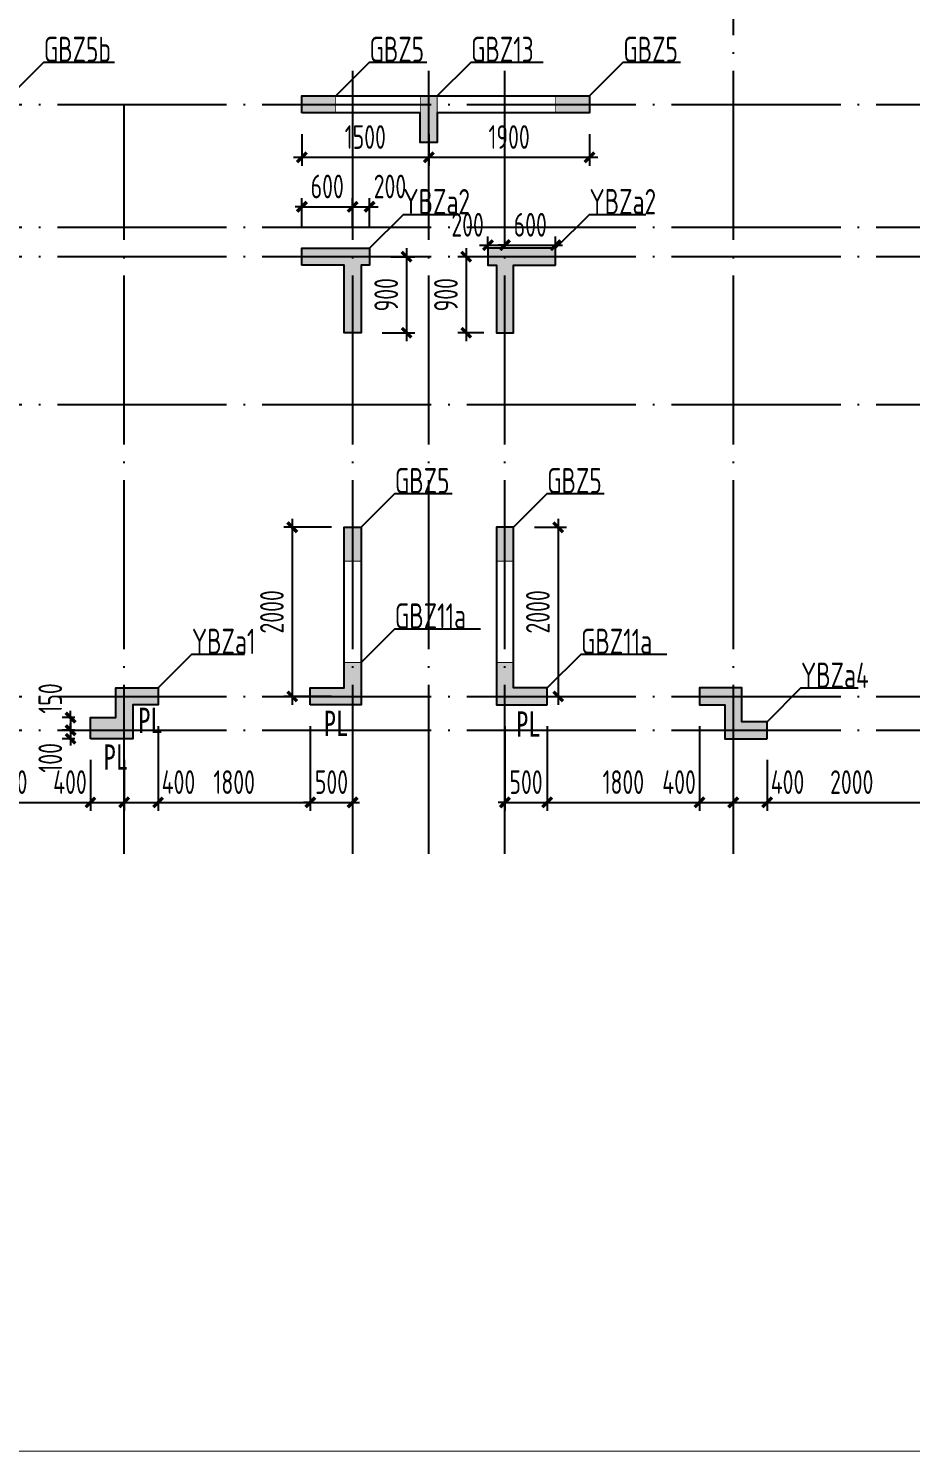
# Model space of a CAD drawing. Extents: x 154268 to 5133249, y -1832900 to 601179.
# Drawn here: x 452571 to 462998, y 571333 to 588161 of the extents above; entities that cross this region are included whole.
import ezdxf

# ---------------------------------------------------------------- set-up
doc = ezdxf.new("R2010")
doc.units = 0
doc.header["$LTSCALE"] = 1000
doc.linetypes.add('DOTE', pattern=[2.42, 2, -0.2, 0.02, -0.2])
for name, color, linetype in [('A-ANNO-AXIS', 94, 'Continuous'), ('A-ANNO-DOTE', 15, 'DOTE'), ('DIM', 3, 'Continuous'), ('S-WALL-DE-标注', 7, 'Continuous'), ('S-WALL-砼墙', 60, 'Continuous'), ('WCOL', 7, 'Continuous'), ('WCOL_HATCH', 251, 'Continuous'), ('WCOL_NUM', 7, 'Continuous')]:
    doc.layers.add(name, color=color, linetype=linetype)
doc.styles.add('TSSD_Dimension', font='tssdeng.shx', dxfattribs={"width": 0.7, "bigfont": 'Hztxt.shx'})
doc.styles.add('TSSD_Label', font='tssdeng.shx', dxfattribs={"width": 0.7, "bigfont": 'hztxt.shx'})
doc.styles.add('TY1', font='')
doc.styles.get('TY1').set_extended_font_data('SimSun')
doc.dimstyles.new('TSSD_100_100$0', dxfattribs={"dimtxt": 280, "dimasz": 80, "dimexe": 100, "dimexo": 250, "dimgap": 100, "dimtad": 1, "dimdec": 0, "dimzin": 0, "dimdsep": 46, "dimtxsty": 'TSSD_Dimension', "dimblk": 'ARCHTICK', "dimcen": 0, "dimdle": 100, "dimclrd": 3, "dimclre": 3, "dimclrt": 7, "dimadec": 0, "dimazin": 0, "dimtfac": 1, "dimtdec": 0, "dimtix": 1, "dimtmove": 2, "dimatfit": 3, "dimldrblk": 'ARCHTICK', "dimfxl": 100, "dimtolj": 1, "dimtzin": 0, "dimarcsym": 0})

# ---------------------------------------------------------------- blocks, each defined once
blk = doc.blocks.new('T4zw1')
at = {"layer": 'A-ANNO-DOTE'}
for p, q in [((1569657, -2354199), (1569657, -2338823)), ((1565157, -2354199), (1565157, -2344891)), ((1566057, -2354199), (1566057, -2344891)), ((1566957, -2354199), (1566957, -2344891)), ((1554406, -2345337), (1601542, -2345337)), ((1562457, -2354199), (1562457, -2345337)), ((1554406, -2346787), (1601542, -2346787)), ((1554406, -2347137), (1601542, -2347137)), ((1554406, -2348887), (1601542, -2348887)), ((1554406, -2352337), (1601542, -2352337)), ((1554406, -2352737), (1601542, -2352737))]:
    blk.add_line(p, q, dxfattribs=at)
blk = doc.blocks.new('_ArchTick')
at = {"color": 0, "linetype": 'ByBlock', "const_width": 0.5}
blk.add_lwpolyline([(-0.71, -0.71), (0.71, 0.71)], dxfattribs=at)
blk = doc.blocks.new('*D210')
at = {"layer": 'Defpoints', "color": 0, "transparency": 16777216}
for p in [(4280, 753), (6280, 753), (6280, 0)]:
    blk.add_point(p, dxfattribs=at)
at = {"layer": 'DIM', "color": 3, "lineweight": -2, "transparency": 16777216}
for p, q in [((4280, 503), (4280, -100)), ((6280, 503), (6280, -100)), ((4180, 0), (6380, 0))]:
    blk.add_line(p, q, dxfattribs=at)
at = {"layer": 'DIM', "color": 3, "lineweight": -2, "transparency": 16777216, "xscale": 80, "yscale": 80, "zscale": 80, "rotation": 180}
blk.add_blockref('_ArchTick', (4280, 0), dxfattribs=at)
at = {"layer": 'DIM', "color": 3, "lineweight": -2, "transparency": 16777216, "xscale": 80, "yscale": 80, "zscale": 80}
blk.add_blockref('_ArchTick', (6280, 0), dxfattribs=at)
at = {"layer": 'DIM', "color": 7, "transparency": 16777216, "insert": (5280, 240), "char_height": 280, "attachment_point": 5, "style": 'TSSD_Dimension'}
blk.add_mtext('\\A1;2000', dxfattribs=at)
blk = doc.blocks.new('*D211')
at = {"layer": 'Defpoints', "color": 0, "transparency": 16777216}
for p in [(6280, 753), (6680, 753), (6680, 0)]:
    blk.add_point(p, dxfattribs=at)
at = {"layer": 'DIM', "color": 3, "lineweight": -2, "transparency": 16777216}
for p, q in [((6280, 503), (6280, -100)), ((6680, 503), (6680, -100)), ((6180, 0), (6780, 0))]:
    blk.add_line(p, q, dxfattribs=at)
at = {"layer": 'DIM', "color": 3, "lineweight": -2, "transparency": 16777216, "xscale": 80, "yscale": 80, "zscale": 80, "rotation": 180}
blk.add_blockref('_ArchTick', (6280, 0), dxfattribs=at)
at = {"layer": 'DIM', "color": 3, "lineweight": -2, "transparency": 16777216, "xscale": 80, "yscale": 80, "zscale": 80}
blk.add_blockref('_ArchTick', (6680, 0), dxfattribs=at)
at = {"layer": 'DIM', "color": 7, "transparency": 16777216, "insert": (6039, 240), "char_height": 280, "attachment_point": 5, "style": 'TSSD_Dimension'}
blk.add_mtext('\\A1;400', dxfattribs=at)
blk = doc.blocks.new('*D212')
at = {"layer": 'Defpoints', "color": 0, "transparency": 16777216}
for p in [(7080, 1153), (6680, 753), (7080, 0)]:
    blk.add_point(p, dxfattribs=at)
at = {"layer": 'DIM', "color": 3, "lineweight": -2, "transparency": 16777216}
for p, q in [((7080, 903), (7080, -100)), ((6680, 503), (6680, -100)), ((6580, 0), (7180, 0))]:
    blk.add_line(p, q, dxfattribs=at)
at = {"layer": 'DIM', "color": 3, "lineweight": -2, "transparency": 16777216, "xscale": 80, "yscale": 80, "zscale": 80, "rotation": 180}
blk.add_blockref('_ArchTick', (6680, 0), dxfattribs=at)
at = {"layer": 'DIM', "color": 3, "lineweight": -2, "transparency": 16777216, "xscale": 80, "yscale": 80, "zscale": 80}
blk.add_blockref('_ArchTick', (7080, 0), dxfattribs=at)
at = {"layer": 'DIM', "color": 7, "transparency": 16777216, "insert": (7321, 240), "char_height": 280, "attachment_point": 5, "style": 'TSSD_Dimension'}
blk.add_mtext('\\A1;400', dxfattribs=at)
blk = doc.blocks.new('*D213')
at = {"layer": 'Defpoints', "color": 0, "transparency": 16777216}
for p in [(7080, 1153), (8880, 1153), (8880, 0)]:
    blk.add_point(p, dxfattribs=at)
at = {"layer": 'DIM', "color": 3, "lineweight": -2, "transparency": 16777216}
for p, q in [((7080, 903), (7080, -100)), ((8880, 903), (8880, -100)), ((6980, 0), (8980, 0))]:
    blk.add_line(p, q, dxfattribs=at)
at = {"layer": 'DIM', "color": 3, "lineweight": -2, "transparency": 16777216, "xscale": 80, "yscale": 80, "zscale": 80, "rotation": 180}
blk.add_blockref('_ArchTick', (7080, 0), dxfattribs=at)
at = {"layer": 'DIM', "color": 3, "lineweight": -2, "transparency": 16777216, "xscale": 80, "yscale": 80, "zscale": 80}
blk.add_blockref('_ArchTick', (8880, 0), dxfattribs=at)
at = {"layer": 'DIM', "color": 7, "transparency": 16777216, "insert": (7980, 240), "char_height": 280, "attachment_point": 5, "style": 'TSSD_Dimension'}
blk.add_mtext('\\A1;1800', dxfattribs=at)
blk = doc.blocks.new('*D214')
at = {"layer": 'Defpoints', "color": 0, "transparency": 16777216}
for p in [(8880, 1153), (9380, 1153), (9380, 0)]:
    blk.add_point(p, dxfattribs=at)
at = {"layer": 'DIM', "color": 3, "lineweight": -2, "transparency": 16777216}
for p, q in [((8880, 903), (8880, -100)), ((9380, 903), (9380, -100)), ((8880, 0), (8800, 0)), ((8880, 0), (9380, 0)), ((9380, 0), (9460, 0))]:
    blk.add_line(p, q, dxfattribs=at)
at = {"layer": 'DIM', "color": 3, "lineweight": -2, "transparency": 16777216, "xscale": 80, "yscale": 80, "zscale": 80}
blk.add_blockref('_ArchTick', (8880, 0), dxfattribs=at)
at = {"layer": 'DIM', "color": 3, "lineweight": -2, "transparency": 16777216, "xscale": 80, "yscale": 80, "zscale": 80, "rotation": 180}
blk.add_blockref('_ArchTick', (9380, 0), dxfattribs=at)
at = {"layer": 'DIM', "color": 7, "transparency": 16777216, "insert": (9130, 240), "char_height": 280, "attachment_point": 5, "style": 'TSSD_Dimension'}
blk.add_mtext('\\A1;500', dxfattribs=at)
blk = doc.blocks.new('*D215')
at = {"layer": 'Defpoints', "color": 0, "transparency": 16777216}
for p in [(11180, 1153), (11680, 1153), (11680, 0)]:
    blk.add_point(p, dxfattribs=at)
at = {"layer": 'DIM', "color": 3, "lineweight": -2, "transparency": 16777216}
for p, q in [((11180, 903), (11180, -100)), ((11680, 903), (11680, -100)), ((11180, 0), (11100, 0)), ((11180, 0), (11680, 0)), ((11680, 0), (11760, 0))]:
    blk.add_line(p, q, dxfattribs=at)
at = {"layer": 'DIM', "color": 3, "lineweight": -2, "transparency": 16777216, "xscale": 80, "yscale": 80, "zscale": 80}
blk.add_blockref('_ArchTick', (11180, 0), dxfattribs=at)
at = {"layer": 'DIM', "color": 3, "lineweight": -2, "transparency": 16777216, "xscale": 80, "yscale": 80, "zscale": 80, "rotation": 180}
blk.add_blockref('_ArchTick', (11680, 0), dxfattribs=at)
at = {"layer": 'DIM', "color": 7, "transparency": 16777216, "insert": (11430, 240), "char_height": 280, "attachment_point": 5, "style": 'TSSD_Dimension'}
blk.add_mtext('\\A1;500', dxfattribs=at)
blk = doc.blocks.new('*D216')
at = {"layer": 'Defpoints', "color": 0, "transparency": 16777216}
for p in [(11680, 1153), (13480, 1153), (13480, 0)]:
    blk.add_point(p, dxfattribs=at)
at = {"layer": 'DIM', "color": 3, "lineweight": -2, "transparency": 16777216}
for p, q in [((11680, 903), (11680, -100)), ((13480, 903), (13480, -100)), ((11580, 0), (13580, 0))]:
    blk.add_line(p, q, dxfattribs=at)
at = {"layer": 'DIM', "color": 3, "lineweight": -2, "transparency": 16777216, "xscale": 80, "yscale": 80, "zscale": 80, "rotation": 180}
blk.add_blockref('_ArchTick', (11680, 0), dxfattribs=at)
at = {"layer": 'DIM', "color": 3, "lineweight": -2, "transparency": 16777216, "xscale": 80, "yscale": 80, "zscale": 80}
blk.add_blockref('_ArchTick', (13480, 0), dxfattribs=at)
at = {"layer": 'DIM', "color": 7, "transparency": 16777216, "insert": (12580, 240), "char_height": 280, "attachment_point": 5, "style": 'TSSD_Dimension'}
blk.add_mtext('\\A1;1800', dxfattribs=at)
blk = doc.blocks.new('*D217')
at = {"layer": 'Defpoints', "color": 0, "transparency": 16777216}
for p in [(13480, 1153), (13880, 753), (13880, 0)]:
    blk.add_point(p, dxfattribs=at)
at = {"layer": 'DIM', "color": 3, "lineweight": -2, "transparency": 16777216}
for p, q in [((13480, 903), (13480, -100)), ((13880, 503), (13880, -100)), ((13380, 0), (13980, 0))]:
    blk.add_line(p, q, dxfattribs=at)
at = {"layer": 'DIM', "color": 3, "lineweight": -2, "transparency": 16777216, "xscale": 80, "yscale": 80, "zscale": 80, "rotation": 180}
blk.add_blockref('_ArchTick', (13480, 0), dxfattribs=at)
at = {"layer": 'DIM', "color": 3, "lineweight": -2, "transparency": 16777216, "xscale": 80, "yscale": 80, "zscale": 80}
blk.add_blockref('_ArchTick', (13880, 0), dxfattribs=at)
at = {"layer": 'DIM', "color": 7, "transparency": 16777216, "insert": (13239, 240), "char_height": 280, "attachment_point": 5, "style": 'TSSD_Dimension'}
blk.add_mtext('\\A1;400', dxfattribs=at)
blk = doc.blocks.new('*D218')
at = {"layer": 'Defpoints', "color": 0, "transparency": 16777216}
for p in [(13880, 753), (14280, 753), (14280, 0)]:
    blk.add_point(p, dxfattribs=at)
at = {"layer": 'DIM', "color": 3, "lineweight": -2, "transparency": 16777216}
for p, q in [((13880, 503), (13880, -100)), ((14280, 503), (14280, -100)), ((13780, 0), (14380, 0))]:
    blk.add_line(p, q, dxfattribs=at)
at = {"layer": 'DIM', "color": 3, "lineweight": -2, "transparency": 16777216, "xscale": 80, "yscale": 80, "zscale": 80, "rotation": 180}
blk.add_blockref('_ArchTick', (13880, 0), dxfattribs=at)
at = {"layer": 'DIM', "color": 3, "lineweight": -2, "transparency": 16777216, "xscale": 80, "yscale": 80, "zscale": 80}
blk.add_blockref('_ArchTick', (14280, 0), dxfattribs=at)
at = {"layer": 'DIM', "color": 7, "transparency": 16777216, "insert": (14521, 240), "char_height": 280, "attachment_point": 5, "style": 'TSSD_Dimension'}
blk.add_mtext('\\A1;400', dxfattribs=at)
blk = doc.blocks.new('*D219')
at = {"layer": 'Defpoints', "color": 0, "transparency": 16777216}
for p in [(14280, 753), (16280, 753), (16280, 0)]:
    blk.add_point(p, dxfattribs=at)
at = {"layer": 'DIM', "color": 3, "lineweight": -2, "transparency": 16777216}
for p, q in [((14280, 503), (14280, -100)), ((16280, 503), (16280, -100)), ((14180, 0), (16380, 0))]:
    blk.add_line(p, q, dxfattribs=at)
at = {"layer": 'DIM', "color": 3, "lineweight": -2, "transparency": 16777216, "xscale": 80, "yscale": 80, "zscale": 80, "rotation": 180}
blk.add_blockref('_ArchTick', (14280, 0), dxfattribs=at)
at = {"layer": 'DIM', "color": 3, "lineweight": -2, "transparency": 16777216, "xscale": 80, "yscale": 80, "zscale": 80}
blk.add_blockref('_ArchTick', (16280, 0), dxfattribs=at)
at = {"layer": 'DIM', "color": 7, "transparency": 16777216, "insert": (15280, 240), "char_height": 280, "attachment_point": 5, "style": 'TSSD_Dimension'}
blk.add_mtext('\\A1;2000', dxfattribs=at)
blk = doc.blocks.new('*D282')
at = {"layer": 'Defpoints', "color": 0, "transparency": 16777216}
for p in [(8780, 8153), (10280, 8153), (10280, 7628)]:
    blk.add_point(p, dxfattribs=at)
at = {"layer": 'DIM', "color": 3, "lineweight": -2, "transparency": 16777216}
for p, q in [((8780, 7903), (8780, 7528)), ((10280, 7903), (10280, 7528)), ((8680, 7628), (10380, 7628))]:
    blk.add_line(p, q, dxfattribs=at)
at = {"layer": 'DIM', "color": 3, "lineweight": -2, "transparency": 16777216, "xscale": 80, "yscale": 80, "zscale": 80, "rotation": 180}
blk.add_blockref('_ArchTick', (8780, 7628), dxfattribs=at)
at = {"layer": 'DIM', "color": 3, "lineweight": -2, "transparency": 16777216, "xscale": 80, "yscale": 80, "zscale": 80}
blk.add_blockref('_ArchTick', (10280, 7628), dxfattribs=at)
at = {"layer": 'DIM', "color": 7, "transparency": 16777216, "insert": (9530, 7868), "char_height": 280, "attachment_point": 5, "style": 'TSSD_Dimension'}
blk.add_mtext('\\A1;1500', dxfattribs=at)
blk = doc.blocks.new('*D283')
at = {"layer": 'Defpoints', "color": 0, "transparency": 16777216}
for p in [(10280, 8153), (12180, 8153), (12180, 7628)]:
    blk.add_point(p, dxfattribs=at)
at = {"layer": 'DIM', "color": 3, "lineweight": -2, "transparency": 16777216}
for p, q in [((10280, 7903), (10280, 7528)), ((12180, 7903), (12180, 7528)), ((10180, 7628), (12280, 7628))]:
    blk.add_line(p, q, dxfattribs=at)
at = {"layer": 'DIM', "color": 3, "lineweight": -2, "transparency": 16777216, "xscale": 80, "yscale": 80, "zscale": 80, "rotation": 180}
blk.add_blockref('_ArchTick', (10280, 7628), dxfattribs=at)
at = {"layer": 'DIM', "color": 3, "lineweight": -2, "transparency": 16777216, "xscale": 80, "yscale": 80, "zscale": 80}
blk.add_blockref('_ArchTick', (12180, 7628), dxfattribs=at)
at = {"layer": 'DIM', "color": 7, "transparency": 16777216, "insert": (11230, 7868), "char_height": 280, "attachment_point": 5, "style": 'TSSD_Dimension'}
blk.add_mtext('\\A1;1900', dxfattribs=at)
blk = doc.blocks.new('*D287')
at = {"layer": 'Defpoints', "color": 0, "transparency": 16777216}
for p in [(9380, 3253), (8666, 1253), (9380, 1253)]:
    blk.add_point(p, dxfattribs=at)
at = {"layer": 'DIM', "color": 3, "lineweight": -2, "transparency": 16777216}
for p, q in [((9130, 3253), (8566, 3253)), ((8666, 3353), (8666, 1153)), ((9130, 1253), (8566, 1253))]:
    blk.add_line(p, q, dxfattribs=at)
at = {"layer": 'DIM', "color": 3, "lineweight": -2, "transparency": 16777216, "xscale": 80, "yscale": 80, "zscale": 80}
for p, rotation in [((8666, 3253), 90), ((8666, 1253), 270)]:
    blk.add_blockref('_ArchTick', p, dxfattribs=dict(at, rotation=rotation))
at = {"layer": 'DIM', "color": 7, "transparency": 16777216, "insert": (8426, 2253), "char_height": 280, "attachment_point": 5, "rotation": 90, "style": 'TSSD_Dimension'}
blk.add_mtext('\\A1;2000', dxfattribs=at)
blk = doc.blocks.new('*D289')
at = {"layer": 'Defpoints', "color": 0, "transparency": 16777216}
for p in [(11280, 3253), (11280, 1253), (11810, 1253)]:
    blk.add_point(p, dxfattribs=at)
at = {"layer": 'DIM', "color": 3, "lineweight": -2, "transparency": 16777216}
for p, q in [((11530, 3253), (11910, 3253)), ((11810, 3353), (11810, 1153)), ((11530, 1253), (11910, 1253))]:
    blk.add_line(p, q, dxfattribs=at)
at = {"layer": 'DIM', "color": 3, "lineweight": -2, "transparency": 16777216, "xscale": 80, "yscale": 80, "zscale": 80}
for p, rotation in [((11810, 3253), 90), ((11810, 1253), 270)]:
    blk.add_blockref('_ArchTick', p, dxfattribs=dict(at, rotation=rotation))
at = {"layer": 'DIM', "color": 7, "transparency": 16777216, "insert": (11570, 2253), "char_height": 280, "attachment_point": 5, "rotation": 90, "style": 'TSSD_Dimension'}
blk.add_mtext('\\A1;2000', dxfattribs=at)
blk = doc.blocks.new('*D295')
at = {"layer": 'Defpoints', "color": 0, "transparency": 16777216}
for p in [(6046, 853), (6346, 1003), (6346, 853)]:
    blk.add_point(p, dxfattribs=at)
at = {"layer": 'DIM', "color": 3, "lineweight": -2, "transparency": 16777216}
for p, q in [((6046, 1003), (6046, 1083)), ((6096, 1003), (5946, 1003)), ((6096, 853), (5946, 853)), ((6046, 1003), (6046, 853)), ((6046, 853), (6046, 773))]:
    blk.add_line(p, q, dxfattribs=at)
at = {"layer": 'DIM', "color": 3, "lineweight": -2, "transparency": 16777216, "xscale": 80, "yscale": 80, "zscale": 80}
for p, rotation in [((6046, 1003), 270), ((6046, 853), 90)]:
    blk.add_blockref('_ArchTick', p, dxfattribs=dict(at, rotation=rotation))
at = {"layer": 'DIM', "color": 7, "transparency": 16777216, "insert": (5806, 1229), "char_height": 280, "attachment_point": 5, "rotation": 90, "style": 'TSSD_Dimension'}
blk.add_mtext('\\A1;150', dxfattribs=at)
blk = doc.blocks.new('*D296')
at = {"layer": 'Defpoints', "color": 0, "transparency": 16777216}
for p in [(6346, 853), (6046, 753), (6346, 753)]:
    blk.add_point(p, dxfattribs=at)
at = {"layer": 'DIM', "color": 3, "lineweight": -2, "transparency": 16777216}
for p, q in [((6096, 853), (5946, 853)), ((6046, 853), (6046, 933)), ((6046, 853), (6046, 753)), ((6096, 753), (5946, 753)), ((6046, 753), (6046, 673))]:
    blk.add_line(p, q, dxfattribs=at)
at = {"layer": 'DIM', "color": 3, "lineweight": -2, "transparency": 16777216, "xscale": 80, "yscale": 80, "zscale": 80}
for p, rotation in [((6046, 853), 270), ((6046, 753), 90)]:
    blk.add_blockref('_ArchTick', p, dxfattribs=dict(at, rotation=rotation))
at = {"layer": 'DIM', "color": 7, "transparency": 16777216, "insert": (5806, 527), "char_height": 280, "attachment_point": 5, "rotation": 90, "style": 'TSSD_Dimension'}
blk.add_mtext('\\A1;100', dxfattribs=at)
blk = doc.blocks.new('*D348')
at = {"layer": 'Defpoints', "color": 0, "transparency": 16777216}
for p in [(11180, 6453), (10723, 5553), (11180, 5553)]:
    blk.add_point(p, dxfattribs=at)
at = {"layer": 'DIM', "color": 3, "lineweight": -2, "transparency": 16777216}
for p, q in [((10930, 6453), (10623, 6453)), ((10723, 6553), (10723, 5453)), ((10930, 5553), (10623, 5553))]:
    blk.add_line(p, q, dxfattribs=at)
at = {"layer": 'DIM', "color": 3, "lineweight": -2, "transparency": 16777216, "xscale": 80, "yscale": 80, "zscale": 80}
for p, rotation in [((10723, 6453), 90), ((10723, 5553), 270)]:
    blk.add_blockref('_ArchTick', p, dxfattribs=dict(at, rotation=rotation))
at = {"layer": 'DIM', "color": 7, "transparency": 16777216, "insert": (10483, 6003), "char_height": 280, "attachment_point": 5, "rotation": 90, "style": 'TSSD_Dimension'}
blk.add_mtext('\\A1;900', dxfattribs=at)
blk = doc.blocks.new('*D349')
at = {"layer": 'Defpoints', "color": 0, "transparency": 16777216}
for p in [(9580, 6453), (9480, 5553), (10017, 5553)]:
    blk.add_point(p, dxfattribs=at)
at = {"layer": 'DIM', "color": 3, "lineweight": -2, "transparency": 16777216}
for p, q in [((9830, 6453), (10117, 6453)), ((10017, 6553), (10017, 5453)), ((9730, 5553), (10117, 5553))]:
    blk.add_line(p, q, dxfattribs=at)
at = {"layer": 'DIM', "color": 3, "lineweight": -2, "transparency": 16777216, "xscale": 80, "yscale": 80, "zscale": 80}
for p, rotation in [((10017, 6453), 90), ((10017, 5553), 270)]:
    blk.add_blockref('_ArchTick', p, dxfattribs=dict(at, rotation=rotation))
at = {"layer": 'DIM', "color": 7, "transparency": 16777216, "insert": (9777, 6003), "char_height": 280, "attachment_point": 5, "rotation": 90, "style": 'TSSD_Dimension'}
blk.add_mtext('\\A1;900', dxfattribs=at)
blk = doc.blocks.new('*D350')
at = {"layer": 'Defpoints', "color": 0, "transparency": 16777216}
for p in [(9380, 7043), (8780, 6553), (9380, 6553)]:
    blk.add_point(p, dxfattribs=at)
at = {"layer": 'DIM', "color": 3, "lineweight": -2, "transparency": 16777216}
for p, q in [((8780, 6803), (8780, 7143)), ((9380, 6803), (9380, 7143)), ((8780, 7043), (8700, 7043)), ((8780, 7043), (9380, 7043)), ((9380, 7043), (9460, 7043))]:
    blk.add_line(p, q, dxfattribs=at)
at = {"layer": 'DIM', "color": 3, "lineweight": -2, "transparency": 16777216, "xscale": 80, "yscale": 80, "zscale": 80}
blk.add_blockref('_ArchTick', (8780, 7043), dxfattribs=at)
at = {"layer": 'DIM', "color": 3, "lineweight": -2, "transparency": 16777216, "xscale": 80, "yscale": 80, "zscale": 80, "rotation": 180}
blk.add_blockref('_ArchTick', (9380, 7043), dxfattribs=at)
at = {"layer": 'DIM', "color": 7, "transparency": 16777216, "insert": (9080, 7283), "char_height": 280, "attachment_point": 5, "style": 'TSSD_Dimension'}
blk.add_mtext('\\A1;600', dxfattribs=at)
blk = doc.blocks.new('*D351')
at = {"layer": 'Defpoints', "color": 0, "transparency": 16777216}
for p in [(9580, 7043), (9380, 6553), (9580, 6553)]:
    blk.add_point(p, dxfattribs=at)
at = {"layer": 'DIM', "color": 3, "lineweight": -2, "transparency": 16777216}
for p, q in [((9380, 6803), (9380, 7143)), ((9580, 6803), (9580, 7143)), ((9280, 7043), (9680, 7043))]:
    blk.add_line(p, q, dxfattribs=at)
at = {"layer": 'DIM', "color": 3, "lineweight": -2, "transparency": 16777216, "xscale": 80, "yscale": 80, "zscale": 80, "rotation": 180}
blk.add_blockref('_ArchTick', (9380, 7043), dxfattribs=at)
at = {"layer": 'DIM', "color": 3, "lineweight": -2, "transparency": 16777216, "xscale": 80, "yscale": 80, "zscale": 80}
blk.add_blockref('_ArchTick', (9580, 7043), dxfattribs=at)
at = {"layer": 'DIM', "color": 7, "transparency": 16777216, "insert": (9821, 7283), "char_height": 280, "attachment_point": 5, "style": 'TSSD_Dimension'}
blk.add_mtext('\\A1;200', dxfattribs=at)
blk = doc.blocks.new('*D352')
at = {"layer": 'Defpoints', "color": 0, "transparency": 16777216}
for p in [(11180, 6590), (10980, 6340), (11180, 6340)]:
    blk.add_point(p, dxfattribs=at)
at = {"layer": 'DIM', "color": 3, "lineweight": -2, "transparency": 16777216}
for p, q in [((10880, 6590), (11280, 6590)), ((10980, 6590), (10980, 6690)), ((11180, 6590), (11180, 6690))]:
    blk.add_line(p, q, dxfattribs=at)
at = {"layer": 'DIM', "color": 3, "lineweight": -2, "transparency": 16777216, "xscale": 80, "yscale": 80, "zscale": 80, "rotation": 180}
blk.add_blockref('_ArchTick', (10980, 6590), dxfattribs=at)
at = {"layer": 'DIM', "color": 3, "lineweight": -2, "transparency": 16777216, "xscale": 80, "yscale": 80, "zscale": 80}
blk.add_blockref('_ArchTick', (11180, 6590), dxfattribs=at)
at = {"layer": 'DIM', "color": 7, "transparency": 16777216, "insert": (10739, 6830), "char_height": 280, "attachment_point": 5, "style": 'TSSD_Dimension'}
blk.add_mtext('\\A1;200', dxfattribs=at)
blk = doc.blocks.new('*D353')
at = {"layer": 'Defpoints', "color": 0, "transparency": 16777216}
for p in [(11780, 6590), (11180, 6340), (11780, 6340)]:
    blk.add_point(p, dxfattribs=at)
at = {"layer": 'DIM', "color": 3, "lineweight": -2, "transparency": 16777216}
for p, q in [((11180, 6590), (11100, 6590)), ((11180, 6590), (11180, 6690)), ((11180, 6590), (11780, 6590)), ((11780, 6590), (11780, 6690)), ((11780, 6590), (11860, 6590))]:
    blk.add_line(p, q, dxfattribs=at)
at = {"layer": 'DIM', "color": 3, "lineweight": -2, "transparency": 16777216, "xscale": 80, "yscale": 80, "zscale": 80}
blk.add_blockref('_ArchTick', (11180, 6590), dxfattribs=at)
at = {"layer": 'DIM', "color": 3, "lineweight": -2, "transparency": 16777216, "xscale": 80, "yscale": 80, "zscale": 80, "rotation": 180}
blk.add_blockref('_ArchTick', (11780, 6590), dxfattribs=at)
at = {"layer": 'DIM', "color": 7, "transparency": 16777216, "insert": (11480, 6830), "char_height": 280, "attachment_point": 5, "style": 'TSSD_Dimension'}
blk.add_mtext('\\A1;600', dxfattribs=at)
blk = doc.blocks.new('7-4q1a')
at = {"layer": 'S-WALL-砼墙'}
for points in [[(2600, -1650), (2600, -1450), (6000, -1450), (6000, -1650), (4200, -1650), (4200, -2000), (4000, -2000), (4000, -1650)], [(2600, -3450), (2600, -3250), (3400, -3250), (3400, -3450), (3300, -3450), (3300, -4250), (3100, -4250), (3100, -3450)], [(5600, -3450), (5600, -3250), (4800, -3250), (4800, -3450), (4900, -3450), (4900, -4250), (5100, -4250), (5100, -3450)], [(2700, -8650), (2700, -8450), (3100, -8450), (3100, -6550), (3300, -6550), (3300, -8650)], [(5500, -8650), (5500, -8450), (5100, -8450), (5100, -6550), (4900, -6550), (4900, -8650)], [(100, -9050), (100, -8800), (400, -8800), (400, -8450), (900, -8450), (900, -8650), (600, -8650), (600, -9050)], [(8100, -9050), (8100, -8850), (7800, -8850), (7800, -8450), (7300, -8450), (7300, -8650), (7600, -8650), (7600, -9050)]]:
    blk.add_lwpolyline(points, close=True, dxfattribs=at)
blk = doc.blocks.new('2T4QBZ4')
at = {"layer": 'DIM'}
for base, p1, p2, picture, middle in [((10280, 7628.4), (8780, 8153.2), (10280, 8153.2), '*D282', (9530, 7868.4)), ((12180, 7628.4), (10280, 8153.2), (12180, 8153.2), '*D283', (11230, 7868.4)), ((9380, 7043.4), (8780, 6553.2), (9380, 6553.2), '*D350', (9080, 7283.4)), ((11780, 6590.5), (11180, 6340.5), (11780, 6340.5), '*D353', (11480, 6830.5)), ((8880, 0), (7080, 1153.2), (8880, 1153.2), '*D213', (7980, 240)), ((9380, 0), (8880, 1153.2), (9380, 1153.2), '*D214', (9130, 240)), ((11680, 0), (11180, 1153.2), (11680, 1153.2), '*D215', (11430, 240)), ((13480, 0), (11680, 1153.2), (13480, 1153.2), '*D216', (12580, 240)), ((6280, 0), (4280, 753.2), (6280, 753.2), '*D210', (5280, 240)), ((16280, 0), (14280, 753.2), (16280, 753.2), '*D219', (15280, 240))]:
    dim = blk.add_linear_dim(base=base, p1=p1, p2=p2, dimstyle='TSSD_100_100$0', dxfattribs=at)
    dim.commit()
    dim.dimension.update_dxf_attribs({"geometry": picture, "text_midpoint": middle})
for base, p1, p2, picture, middle in [((9580, 7043.4), (9380, 6553.2), (9580, 6553.2), '*D351', (9820.9, 7283.4)), ((11180, 6590.5), (10980, 6340.5), (11180, 6340.5), '*D352', (10739.1, 6830.5)), ((7080, 0), (6680, 753.2), (7080, 1153.2), '*D212', (7320.9, 240)), ((13880, 0), (13480, 1153.2), (13880, 753.2), '*D217', (13239.1, 240)), ((6680, 0), (6280, 753.2), (6680, 753.2), '*D211', (6039.1, 240)), ((14280, 0), (13880, 753.2), (14280, 753.2), '*D218', (14520.9, 240))]:
    dim = blk.add_linear_dim(base=base, p1=p1, p2=p2, dimstyle='TSSD_100_100$0', dxfattribs=at)
    dim.commit()
    dim.dimension.update_dxf_attribs({"geometry": picture, "text_midpoint": middle, "dimtype": 128})
for base, p1, p2, picture, middle in [((10017.1, 5553.2), (9580, 6453.2), (9480, 5553.2), '*D349', (9777.1, 6003.2)), ((10723.3, 5553.2), (11180, 6453.2), (11180, 5553.2), '*D348', (10483.3, 6003.2)), ((8665.7, 1253.2), (9380, 3253.2), (9380, 1253.2), '*D287', (8425.7, 2253.2)), ((11810.1, 1253.2), (11280, 3253.2), (11280, 1253.2), '*D289', (11570.1, 2253.2))]:
    dim = blk.add_linear_dim(base=base, p1=p1, p2=p2, angle=90, dimstyle='TSSD_100_100$0', dxfattribs=at)
    dim.commit()
    dim.dimension.update_dxf_attribs({"geometry": picture, "text_midpoint": middle})
for base, p1, p2, picture, middle in [((6046.1, 853.2), (6346.2, 1003.2), (6346.2, 853.2), '*D295', (5806.1, 1229)), ((6046.1, 753.2), (6346.2, 853.2), (6346.2, 753.2), '*D296', (5806.1, 527.4))]:
    dim = blk.add_linear_dim(base=base, p1=p1, p2=p2, angle=90, dimstyle='TSSD_100_100$0', dxfattribs=at)
    dim.commit()
    dim.dimension.update_dxf_attribs({"geometry": picture, "text_midpoint": middle, "dimtype": 128})

msp = doc.modelspace()

# ---------------------------------------------------------------- hatches: boundary and pattern name
at = {"layer": 'WCOL_HATCH'}
for points in [[(456202.9, 587362.8), (455802.9, 587362.8), (455802.9, 587162.8), (456202.9, 587162.8)], [(457402.9, 586812.8), (457402.9, 587362.8), (457202.9, 587362.8), (457202.9, 586812.8)], [(458802.9, 587162.8), (459202.9, 587162.8), (459202.9, 587362.8), (458802.9, 587362.8)], [(456302.9, 585362.8), (456302.9, 584562.8), (456502.9, 584562.8), (456502.9, 585362.8), (456602.9, 585362.8), (456602.9, 585562.8), (455802.9, 585562.8), (455802.9, 585362.8)], [(458102.9, 585362.8), (458102.9, 584562.8), (458302.9, 584562.8), (458302.9, 585362.8), (458802.9, 585362.8), (458802.9, 585562.8), (458002.9, 585562.8), (458002.9, 585362.8)], [(456502.9, 581862.8), (456502.9, 582262.8), (456302.9, 582262.8), (456302.9, 581862.8)], [(458302.9, 581862.8), (458302.9, 582262.8), (458102.9, 582262.8), (458102.9, 581862.8)], [(455902.9, 580162.8), (456502.9, 580162.8), (456502.9, 580662.8), (456302.9, 580662.8), (456302.9, 580362.8), (455902.9, 580362.8)], [(458102.9, 580162.8), (458702.9, 580162.8), (458702.9, 580362.8), (458302.9, 580362.8), (458302.9, 580662.8), (458102.9, 580662.8)], [(453302.9, 579762.8), (453802.9, 579762.8), (453802.9, 580162.8), (454102.9, 580162.8), (454102.9, 580362.8), (453602.9, 580362.8), (453602.9, 580012.8), (453302.9, 580012.8)], [(460502.9, 580162.8), (460802.9, 580162.8), (460802.9, 579762.8), (461302.9, 579762.8), (461302.9, 579962.8), (461002.9, 579962.8), (461002.9, 580362.8), (460502.9, 580362.8)]]:
    msp.add_hatch(color=253, dxfattribs=at).paths.add_polyline_path(points)

# ---------------------------------------------------------------- linework, layer by layer
at = {"layer": 'Defpoints', "const_width": 10}
msp.add_lwpolyline([(441803.6, 571338.3), (515953.6, 571338.3)], dxfattribs=at)
at = {"layer": 'WCOL', "color": 2, "const_width": 10}
for points in [[(456202.9, 587362.8), (455802.9, 587362.8), (455802.9, 587162.8), (456202.9, 587162.8)], [(457402.9, 586812.8), (457402.9, 587362.8), (457202.9, 587362.8), (457202.9, 586812.8)], [(458802.9, 587162.8), (459202.9, 587162.8), (459202.9, 587362.8), (458802.9, 587362.8)], [(456302.9, 585362.8), (456302.9, 584562.8), (456502.9, 584562.8), (456502.9, 585362.8), (456602.9, 585362.8), (456602.9, 585562.8), (455802.9, 585562.8), (455802.9, 585362.8)], [(458102.9, 585362.8), (458102.9, 584562.8), (458302.9, 584562.8), (458302.9, 585362.8), (458802.9, 585362.8), (458802.9, 585562.8), (458002.9, 585562.8), (458002.9, 585362.8)], [(456502.9, 581862.8), (456502.9, 582262.8), (456302.9, 582262.8), (456302.9, 581862.8)], [(458302.9, 581862.8), (458302.9, 582262.8), (458102.9, 582262.8), (458102.9, 581862.8)], [(455902.9, 580162.8), (456502.9, 580162.8), (456502.9, 580662.8), (456302.9, 580662.8), (456302.9, 580362.8), (455902.9, 580362.8)], [(458102.9, 580162.8), (458702.9, 580162.8), (458702.9, 580362.8), (458302.9, 580362.8), (458302.9, 580662.8), (458102.9, 580662.8)], [(453302.9, 579762.8), (453802.9, 579762.8), (453802.9, 580162.8), (454102.9, 580162.8), (454102.9, 580362.8), (453602.9, 580362.8), (453602.9, 580012.8), (453302.9, 580012.8)], [(460502.9, 580162.8), (460802.9, 580162.8), (460802.9, 579762.8), (461302.9, 579762.8), (461302.9, 579962.8), (461002.9, 579962.8), (461002.9, 580362.8), (460502.9, 580362.8)]]:
    msp.add_lwpolyline(points, close=True, dxfattribs=at)
at = {"layer": 'WCOL_NUM', "color": 1}
for points in [[(452352.9, 587362.8), (452752.9, 587762.8), (453588.1, 587762.8)], [(456202.9, 587362.8), (456602.9, 587762.8), (457278.2, 587762.8)], [(457402.9, 587362.8), (457802.9, 587762.8), (458655.9, 587762.8)], [(459202.9, 587362.8), (459602.9, 587762.8), (460278.2, 587762.8)], [(456602.9, 585562.8), (457002.9, 585962.8), (457669.3, 585962.8)], [(458802.9, 585562.8), (459202.9, 585962.8), (459869.3, 585962.8)], [(456502.9, 582262.8), (456902.9, 582662.8), (457578.2, 582662.8)], [(458302.9, 582262.8), (458702.9, 582662.8), (459378.2, 582662.8)], [(456502.9, 580662.8), (456902.9, 581062.8), (457915.8, 581062.8)], [(454102.9, 580362.8), (454502.9, 580762.8), (455124.9, 580762.8)], [(458702.9, 580362.8), (459102.9, 580762.8), (460115.8, 580762.8)], [(461302.9, 579962.8), (461702.9, 580362.8), (462378.2, 580362.8)]]:
    msp.add_lwpolyline(points, dxfattribs=at)

# ---------------------------------------------------------------- block references
at = {"layer": 'A-ANNO-AXIS'}
msp.add_blockref('T4zw1', (-1108753.6, 2932599.7), dxfattribs=at)
at = {"layer": 'DIM'}
msp.add_blockref('2T4QBZ4', (447022.9, 579009.6), dxfattribs=at)
at = {"layer": 'S-WALL-砼墙', "color": 3}
msp.add_blockref('7-4q1a', (453202.9, 588812.8), dxfattribs=at)

# ---------------------------------------------------------------- texts
at = {"layer": 'S-WALL-DE-标注', "color": 3, "style": 'TY1', "width": 0.7}
for p in [(453869.9, 579830.8), (456063.4, 579794.8), (458337, 579787.2), (453460.4, 579395.2)]:
    msp.add_text('PL', height=300, dxfattribs=at).set_placement(p)
at = {"layer": 'WCOL_NUM', "color": 1, "style": 'TSSD_Label', "width": 0.7}
for s, p in [('GBZ5b', (452752.9, 587762.8)), ('GBZ5', (456602.9, 587762.8)), ('GBZ13', (457802.9, 587762.8)), ('GBZ5', (459602.9, 587762.8)), ('YBZa2', (457002.9, 585962.8)), ('YBZa2', (459202.9, 585962.8)), ('GBZ5', (456902.9, 582662.8)), ('GBZ5', (458702.9, 582662.8)), ('GBZ11a', (456902.9, 581062.8)), ('YBZa1', (454502.9, 580762.8)), ('GBZ11a', (459102.9, 580762.8)), ('YBZa4', (461702.9, 580362.8))]:
    msp.add_text(s, height=300, dxfattribs=at).set_placement(p)

doc.saveas('drawing.dxf')
